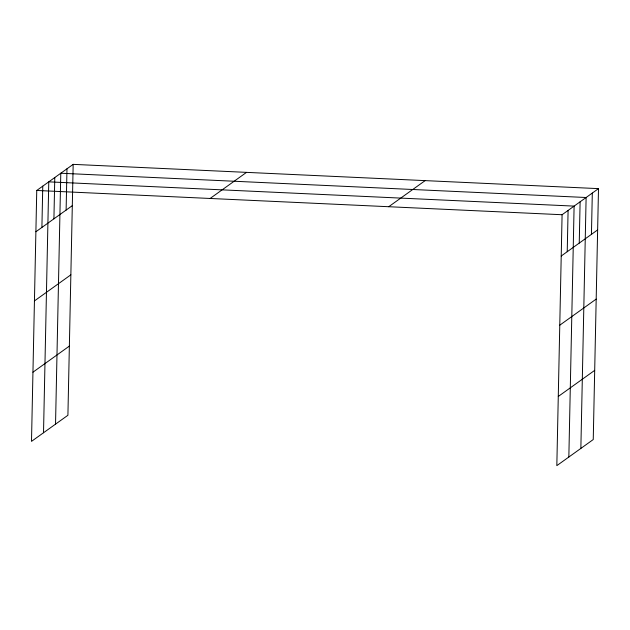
<?xml version="1.0" encoding="UTF-8"?>
<svg xmlns="http://www.w3.org/2000/svg" width="630" height="630" viewBox="0 0 630 630"><rect width="100%" height="100%" fill="white"/><g stroke="black" fill="none" stroke-linecap="round" stroke-linejoin="round"><path stroke-width="0.94" d="M73.174 164.359L36.753 190.457L31.5 441.37L67.914 415.272L73.174 164.359L598.5 188.63L593.247 439.543L556.826 465.641L562.086 214.728L598.5 188.63M41.903 227.438L42.761 186.149M43.517 432.755L48.77 181.849L574.103 206.112L568.843 457.026M53.92 218.831L54.779 177.542M55.534 424.147L60.787 173.234L586.12 197.505L580.86 448.418M66.118 210.081L66.977 168.801M567.228 251.709L568.095 210.42M579.246 243.093L580.112 201.805M591.444 234.352L592.31 193.064M35.894 231.745L72.308 205.648M34.445 300.919L70.859 274.822M210.113 198.466L246.527 172.368M32.949 372.196L69.363 346.098M388.726 206.719L425.14 180.621M561.22 256.016L597.634 229.918M559.771 325.19L596.185 299.092M558.274 396.467L594.696 370.361M36.753 190.457L562.086 214.728"/></g></svg>
